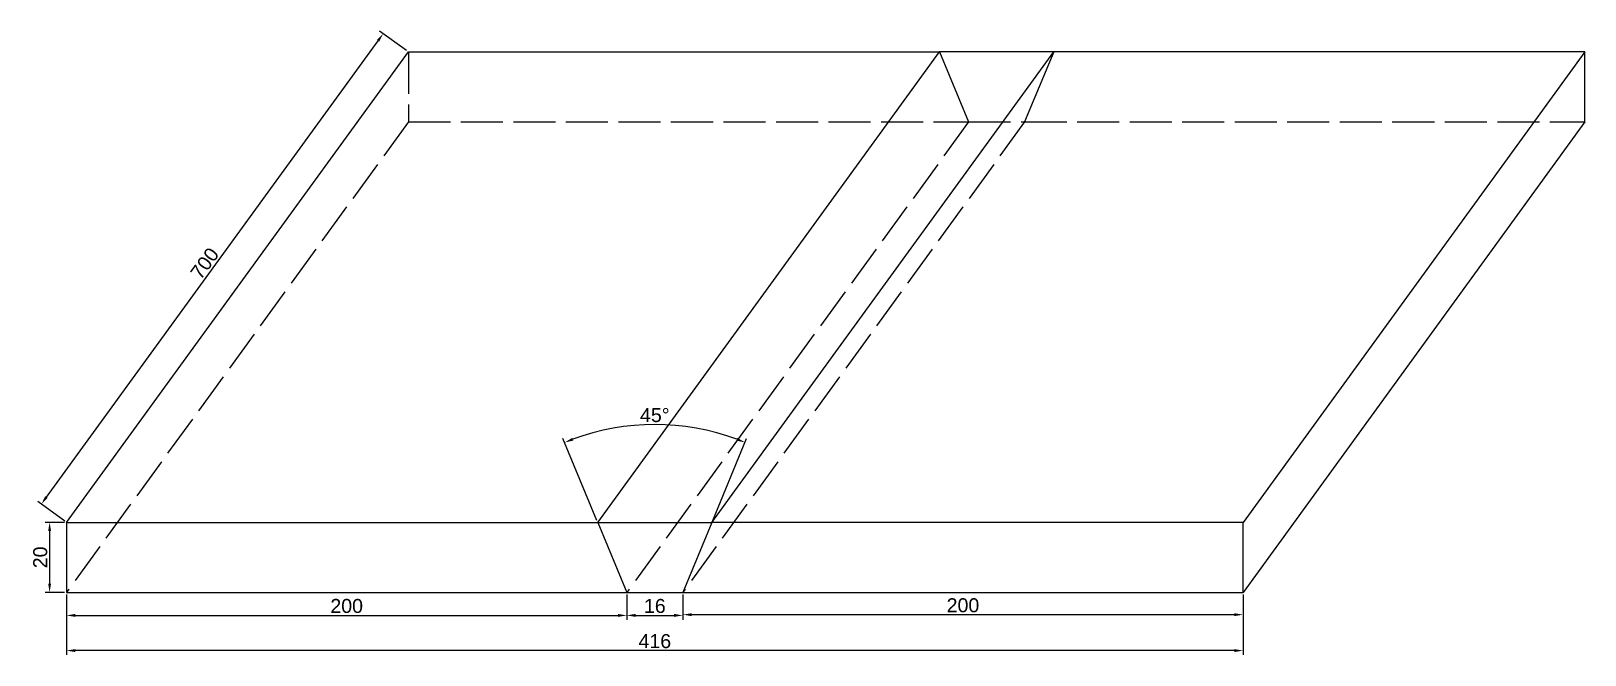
# Model space of a CAD drawing. Header units: millimetres. Extents: x 3071 to 17740, y -10095 to 4997.
# Drawn here: x 15227.9 to 15671.6, y -2533.5 to -2355.2 of the extents above; entities that cross this region are included whole.
import ezdxf

# ---------------------------------------------------------------- set-up
doc = ezdxf.new("R2010")
doc.units = ezdxf.units.MM
doc.linetypes.add('ACAD_ISO02W100', pattern=[15, 12, -3])
doc.layers.add('尺寸标注', color=6, linetype='Continuous')
doc.styles.get("Standard").update_dxf_attribs({"font": 'arial.ttf'})
doc.dimstyles.new('ISO-25-old', dxfattribs={"dimtxt": 4, "dimasz": 2.5, "dimexe": 1.25, "dimexo": 0.625, "dimtad": 1, "dimtxsty": 'Standard', "dimcen": 2.5, "dimadec": 0, "dimazin": 0, "dimtfac": 1, "dimtmove": 0, "dimatfit": 3, "dimfxl": 1, "dimarcsym": 0})

# ---------------------------------------------------------------- blocks, each defined once
blk = doc.blocks.new('*D157')
at = {"layer": 'Defpoints', "color": 0, "transparency": 16777216}
for p in [(15238.02, -2515.6), (15398.02, -2515.6), (15398.02, -2522.18)]:
    blk.add_point(p, dxfattribs=at)
at = {"layer": '尺寸标注', "color": 0, "lineweight": -2, "transparency": 16777216}
for p, q in [((15238.02, -2516.23), (15238.02, -2523.43)), ((15398.02, -2516.23), (15398.02, -2523.43)), ((15240.52, -2522.18), (15395.52, -2522.18))]:
    blk.add_line(p, q, dxfattribs=at)
at = {"layer": '尺寸标注', "color": 0, "transparency": 16777216}
for points in [[(15240.52, -2521.76), (15240.52, -2522.6), (15238.02, -2522.18)], [(15395.52, -2521.76), (15395.52, -2522.6), (15398.02, -2522.18)]]:
    blk.add_solid(points, dxfattribs=at)
at = {"layer": '尺寸标注', "color": 0, "transparency": 16777216, "insert": (15318.02, -2519.51), "char_height": 4, "attachment_point": 5}
blk.add_mtext('200', dxfattribs=at)
blk = doc.blocks.new('*D158')
at = {"layer": 'Defpoints', "color": 0, "transparency": 16777216}
for p in [(15238.02, -2495.6), (15233.18, -2515.6), (15238.02, -2515.6)]:
    blk.add_point(p, dxfattribs=at)
at = {"layer": '尺寸标注', "color": 0, "lineweight": -2, "transparency": 16777216}
for p, q in [((15237.39, -2495.6), (15231.93, -2495.6)), ((15233.18, -2498.1), (15233.18, -2513.1)), ((15237.39, -2515.6), (15231.93, -2515.6))]:
    blk.add_line(p, q, dxfattribs=at)
at = {"layer": '尺寸标注', "color": 0, "transparency": 16777216}
for points in [[(15232.77, -2498.1), (15233.6, -2498.1), (15233.18, -2495.6)], [(15232.77, -2513.1), (15233.6, -2513.1), (15233.18, -2515.6)]]:
    blk.add_solid(points, dxfattribs=at)
at = {"layer": '尺寸标注', "color": 0, "transparency": 16777216, "insert": (15230.52, -2505.6), "char_height": 4, "attachment_point": 5, "rotation": 90}
blk.add_mtext('20', dxfattribs=at)
blk = doc.blocks.new('*D159')
at = {"layer": 'Defpoints', "color": 0, "transparency": 16777216}
for p in [(15328.45, -2355.93), (15335.64, -2361.16), (15238.02, -2495.6)]:
    blk.add_point(p, dxfattribs=at)
at = {"layer": '尺寸标注', "color": 0, "lineweight": -2, "transparency": 16777216}
for p, q in [((15335.13, -2360.79), (15327.44, -2355.2)), ((15232.3, -2488.36), (15326.98, -2357.96)), ((15237.51, -2495.24), (15229.82, -2489.65))]:
    blk.add_line(p, q, dxfattribs=at)
at = {"layer": '尺寸标注', "color": 0, "transparency": 16777216}
for points in [[(15326.64, -2357.71), (15327.32, -2358.2), (15328.45, -2355.93)], [(15231.96, -2488.11), (15232.63, -2488.6), (15230.83, -2490.38)]]:
    blk.add_solid(points, dxfattribs=at)
at = {"layer": '尺寸标注', "color": 0, "transparency": 16777216, "insert": (15277.48, -2421.59), "char_height": 4, "attachment_point": 5, "rotation": 54.0168}
blk.add_mtext('700', dxfattribs=at)
blk = doc.blocks.new('*D160')
at = {"layer": 'Defpoints', "color": 0, "transparency": 16777216}
for p in [(15398.02, -2515.6), (15414.02, -2515.6), (15414.02, -2522.18)]:
    blk.add_point(p, dxfattribs=at)
at = {"layer": '尺寸标注', "color": 0, "lineweight": -2, "transparency": 16777216}
for p, q in [((15398.02, -2516.23), (15398.02, -2523.43)), ((15414.02, -2516.23), (15414.02, -2523.43)), ((15400.52, -2522.18), (15411.52, -2522.18))]:
    blk.add_line(p, q, dxfattribs=at)
at = {"layer": '尺寸标注', "color": 0, "transparency": 16777216}
for points in [[(15400.52, -2521.76), (15400.52, -2522.6), (15398.02, -2522.18)], [(15411.52, -2521.76), (15411.52, -2522.6), (15414.02, -2522.18)]]:
    blk.add_solid(points, dxfattribs=at)
at = {"layer": '尺寸标注', "color": 0, "transparency": 16777216, "insert": (15406.02, -2519.51), "char_height": 4, "attachment_point": 5}
blk.add_mtext('16', dxfattribs=at)
blk = doc.blocks.new('*D161')
at = {"layer": 'Defpoints', "color": 0, "transparency": 16777216}
for p in [(15414.02, -2515.6), (15574.02, -2515.6), (15574.02, -2521.97)]:
    blk.add_point(p, dxfattribs=at)
at = {"layer": '尺寸标注', "color": 0, "lineweight": -2, "transparency": 16777216}
for p, q in [((15414.02, -2516.23), (15414.02, -2523.22)), ((15574.02, -2516.23), (15574.02, -2523.22)), ((15416.52, -2521.97), (15571.52, -2521.97))]:
    blk.add_line(p, q, dxfattribs=at)
at = {"layer": '尺寸标注', "color": 0, "transparency": 16777216}
for points in [[(15416.52, -2521.56), (15416.52, -2522.39), (15414.02, -2521.97)], [(15571.52, -2521.56), (15571.52, -2522.39), (15574.02, -2521.97)]]:
    blk.add_solid(points, dxfattribs=at)
at = {"layer": '尺寸标注', "color": 0, "transparency": 16777216, "insert": (15494.02, -2519.31), "char_height": 4, "attachment_point": 5}
blk.add_mtext('200', dxfattribs=at)
blk = doc.blocks.new('*D162')
at = {"layer": 'Defpoints', "color": 0, "transparency": 16777216}
for p in [(15238.02, -2515.6), (15574.02, -2515.6), (15238.02, -2532.23)]:
    blk.add_point(p, dxfattribs=at)
at = {"layer": '尺寸标注', "color": 0, "lineweight": -2, "transparency": 16777216}
for p, q in [((15238.02, -2516.23), (15238.02, -2533.48)), ((15574.02, -2516.23), (15574.02, -2533.48)), ((15571.52, -2532.23), (15240.52, -2532.23))]:
    blk.add_line(p, q, dxfattribs=at)
at = {"layer": '尺寸标注', "color": 0, "transparency": 16777216}
for points in [[(15240.52, -2531.81), (15240.52, -2532.65), (15238.02, -2532.23)], [(15571.52, -2531.81), (15571.52, -2532.65), (15574.02, -2532.23)]]:
    blk.add_solid(points, dxfattribs=at)
at = {"layer": '尺寸标注', "color": 0, "transparency": 16777216, "insert": (15406.02, -2529.56), "char_height": 4, "attachment_point": 5}
blk.add_mtext('416', dxfattribs=at)
blk = doc.blocks.new('*D163')
at = {"layer": 'Defpoints', "color": 0, "transparency": 16777216}
for p in [(15414.8, -2468.21), (15389.73, -2495.6), (15422.3, -2495.6), (15398.02, -2515.6), (15414.02, -2515.6)]:
    blk.add_point(p, dxfattribs=at)
at = {"layer": '尺寸标注', "color": 0, "lineweight": -2, "transparency": 16777216}
for p, q in [((15389.49, -2495.03), (15379.79, -2471.6)), ((15422.54, -2495.03), (15432.24, -2471.6))]:
    blk.add_line(p, q, dxfattribs=at)
blk.add_arc((15406.02, -2534.92), 67.28, 69.629, 110.371, dxfattribs=at)
at = {"layer": '尺寸标注', "color": 0, "transparency": 16777216}
for points in [[(15382.75, -2472.23), (15382.44, -2471.45), (15380.27, -2472.76)], [(15429.59, -2471.45), (15429.29, -2472.23), (15431.77, -2472.76)]]:
    blk.add_solid(points, dxfattribs=at)
at = {"layer": '尺寸标注', "color": 0, "transparency": 16777216, "insert": (15406.02, -2464.97), "char_height": 4, "attachment_point": 5}
blk.add_mtext('45°', dxfattribs=at)

msp = doc.modelspace()

# ---------------------------------------------------------------- linework, layer by layer
for p, q in [((15238.018, -2495.603), (15335.639, -2361.156)), ((15335.639, -2361.156), (15487.355, -2361.156)), ((15389.733, -2495.603), (15487.355, -2361.156)), ((15422.302, -2495.603), (15519.923, -2361.156)), ((15487.355, -2361.156), (15495.639, -2381.156)), ((15671.639, -2361.156), (15487.355, -2361.156)), ((15519.923, -2361.156), (15511.639, -2381.156)), ((15671.639, -2361.156), (15574.018, -2495.603)), ((15671.639, -2381.156), (15671.639, -2361.156)), ((15511.639, -2381.156), (15511.639, -2381.156)), ((15671.639, -2381.156), (15574.018, -2515.603)), ((15238.018, -2495.603), (15238.018, -2515.603)), ((15238.018, -2495.603), (15389.733, -2495.603)), ((15389.733, -2495.603), (15398.018, -2515.603)), ((15389.733, -2495.603), (15422.302, -2495.603)), ((15422.302, -2495.603), (15414.018, -2515.603)), ((15574.018, -2495.603), (15422.302, -2495.603)), ((15574.018, -2515.603), (15574.018, -2495.603)), ((15238.018, -2515.603), (15398.018, -2515.603)), ((15398.018, -2515.603), (15414.018, -2515.603)), ((15414.018, -2515.603), (15574.018, -2515.603))]:
    msp.add_line(p, q)
at = {"linetype": 'ACAD_ISO02W100'}
for p, q in [((15335.639, -2361.156), (15335.639, -2381.156)), ((15335.639, -2381.156), (15238.018, -2515.603)), ((15335.639, -2381.156), (15495.639, -2381.156)), ((15495.639, -2381.156), (15398.018, -2515.603)), ((15511.639, -2381.156), (15414.018, -2515.603)), ((15495.639, -2381.156), (15511.639, -2381.156)), ((15511.639, -2381.156), (15671.639, -2381.156))]:
    msp.add_line(p, q, dxfattribs=at)

# ---------------------------------------------------------------- dimensions: what is measured, and where the dimension line sits
at = {"layer": '尺寸标注'}
for p1, p2, distance, text, picture, middle in [((15238.018, -2495.603), (15335.639, -2361.156), 8.887, '700', '*D159', (15277.479, -2421.591)), ((15238.018, -2515.603), (15398.018, -2515.603), -6.578, '200', '*D157', (15318.018, -2519.514)), ((15574.018, -2515.603), (15238.018, -2515.603), 16.629, '416', '*D162', (15406.018, -2529.564)), ((15414.018, -2515.603), (15574.018, -2515.603), -6.37, '200', '*D161', (15494.018, -2519.305))]:
    dim = msp.add_aligned_dim(p1=p1, p2=p2, distance=distance, text=text, dimstyle='ISO-25-old', dxfattribs=at)
    dim.commit()
    dim.dimension.update_dxf_attribs({"geometry": picture, "text_midpoint": middle})
dim = msp.add_angular_dim_2l(base=(15414.8, -2468.209), line1=((15422.302, -2495.603), (15414.018, -2515.603)), line2=((15389.733, -2495.603), (15398.018, -2515.603)), dimstyle='ISO-25-old', dxfattribs=at)
dim.commit()
dim.dimension.update_dxf_attribs({"geometry": '*D163', "text_midpoint": (15406.018, -2464.975)})
dim = msp.add_linear_dim(base=(15233.183, -2515.603), p1=(15238.018, -2495.603), p2=(15238.018, -2515.603), angle=90, dimstyle='ISO-25-old', dxfattribs=at)
dim.commit()
dim.dimension.update_dxf_attribs({"geometry": '*D158', "text_midpoint": (15230.516, -2505.603)})
dim = msp.add_aligned_dim(p1=(15398.018, -2515.603), p2=(15414.018, -2515.603), distance=-6.578, dimstyle='ISO-25-old', dxfattribs=at)
dim.commit()
dim.dimension.update_dxf_attribs({"geometry": '*D160', "text_midpoint": (15406.018, -2519.514)})

doc.saveas('drawing.dxf')
